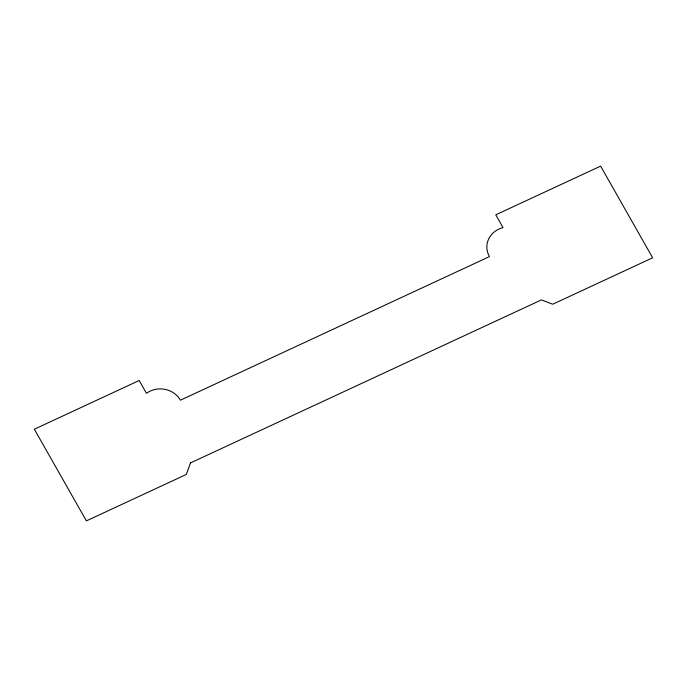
<?xml version="1.0" encoding="UTF-8"?>
<svg xmlns="http://www.w3.org/2000/svg" width="687" height="687" viewBox="0 0 687 687"><rect width="100%" height="100%" fill="white"/><g stroke="black" fill="none" stroke-linecap="round" stroke-linejoin="round"><path stroke-width="1.03" d="M190.479 462.944L186.314 474.451L86.39 520.883L34.35 429.212L139.178 380.504L146.451 393.316A22.293 20.318 3.5 0 1 180.389 400.203L489.47 256.603A22.293 20.318 3.5 0 1 503.047 227.629L495.782 214.825L600.61 166.117L652.65 257.788L552.726 304.221L541.39 299.901L190.479 462.944"/></g></svg>
